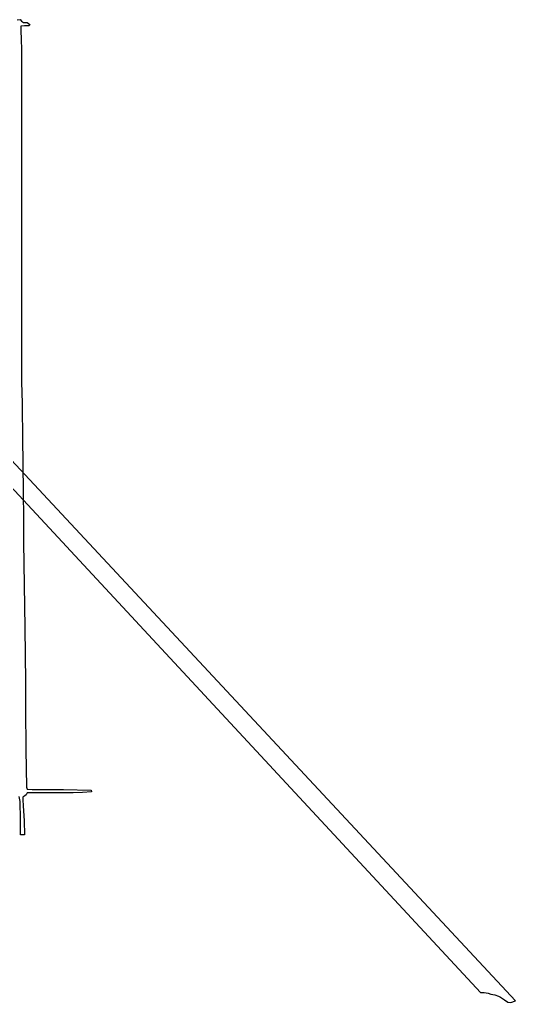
# Model space of a CAD drawing. Extents: x -65 to 166, y -50 to 139.
# Drawn here: x 115.5 to 166.3, y -38.5 to 62.3 of the extents above; entities that cross this region are included whole.
import ezdxf

# ---------------------------------------------------------------- set-up
doc = ezdxf.new("R2010")
doc.units = 0

msp = doc.modelspace()

# ---------------------------------------------------------------- linework, layer by layer
at = {"layer": 'Layer 1'}
for p, q in [((115.203277, 62.274324), (115.513048, 62.278961)), ((115.513048, 62.278961), (115.651096, 62.129026)), ((115.966347, 61.629386), (115.578058, 61.618238)), ((115.578058, 61.618238), (115.582828, 61.174936)), ((115.651096, 62.129026), (115.872756, 61.980329)), ((115.872756, 61.980329), (116.246328, 61.975311)), ((116.43993, 61.661328), (115.966347, 61.629386)), ((116.246328, 61.975311), (116.50398, 61.798776)), ((116.50398, 61.798776), (116.43993, 61.661328)), ((115.582828, 61.174936), (115.625875, 60.253732)), ((115.625875, 60.253732), (115.661241, 59.208332)), ((115.661241, 59.208332), (115.659829, 56.998062)), ((115.659829, 56.998062), (115.655003, 53.891742)), ((115.655003, 53.891742), (115.659829, 51.113972)), ((115.659829, 51.113972), (115.662765, 43.378032)), ((82.573334, 48.861923), (162.709, -37.495)), ((166.289164, -38.325705), (86.15333, 47.625)), ((115.662765, 43.378032), (115.655342, 40.719742)), ((115.655342, 40.719742), (115.654213, 38.688682)), ((115.654213, 38.688682), (115.655907, 34.208412)), ((115.655907, 34.208412), (115.6576, 32.207222)), ((115.6576, 32.207222), (115.67315, 28.680712)), ((115.67315, 28.680712), (115.648343, 25.235022)), ((115.648343, 25.235022), (115.665276, 25.129869)), ((115.665276, 25.129869), (115.719756, 22.918119)), ((115.719756, 22.918119), (115.718345, 22.499959)), ((115.718345, 22.499959), (115.747908, 19.423509)), ((115.747908, 19.423509), (115.819886, 13.897839)), ((115.819886, 13.897839), (115.856008, 11.105139)), ((115.856008, 11.105139), (115.87455, 8.700719)), ((115.87455, 8.700719), (115.996227, -0.080621)), ((115.996227, -0.080621), (116.057912, -5.636161)), ((116.057912, -5.636161), (116.084497, -7.756821)), ((116.084497, -7.756821), (116.087771, -8.384059)), ((116.087771, -8.384059), (116.112917, -12.565649)), ((116.112917, -12.565649), (116.186932, -16.418689)), ((116.225228, -17.024248), (116.145503, -17.20257)), ((116.186932, -16.418689), (116.239499, -16.627768)), ((120.835358, -17.016853), (116.225228, -17.024248)), ((116.239499, -16.627768), (116.745066, -16.660142)), ((116.745066, -16.660142), (119.976186, -16.678006)), ((119.976186, -16.678006), (122.813696, -16.750173)), ((120.97289, -17.022752), (120.835358, -17.016853)), ((121.900669, -16.980365), (120.97289, -17.022752)), ((122.826594, -16.914096), (121.900669, -16.980365)), ((122.813696, -16.750173), (122.826594, -16.914096)), ((115.536189, -17.912904), (115.408678, -17.3891)), ((115.566742, -19.7492), (115.536189, -17.912904)), ((115.79929, -17.444415), (115.797103, -17.84776)), ((115.797103, -17.84776), (115.82287, -18.194907)), ((116.010525, -17.314733), (115.79929, -17.444415)), ((116.145503, -17.20257), (116.010525, -17.314733)), ((115.82287, -18.194907), (115.846012, -18.328773)), ((115.846012, -18.328773), (115.93426, -19.874083)), ((115.569, -21.3173), (115.566742, -19.7492)), ((115.93426, -19.874083), (115.967774, -21.317113)), ((115.769, -21.3173), (115.569, -21.3173)), ((115.967774, -21.317113), (115.769, -21.3173)), ((162.709, -37.495), (163.094, -37.495)), ((163.094, -37.495), (163.511604, -37.548134)), ((163.511604, -37.548134), (163.76901, -37.639483)), ((163.76901, -37.639483), (164.202658, -37.713767)), ((164.202658, -37.713767), (164.554205, -37.861366)), ((164.554205, -37.861366), (164.764455, -37.972894)), ((164.764455, -37.972894), (165.189495, -38.244823)), ((165.189495, -38.244823), (165.534296, -38.470345)), ((165.534296, -38.470345), (165.82472, -38.493097)), ((165.82472, -38.493097), (166.289164, -38.325705))]:
    msp.add_line(p, q, dxfattribs=at)

doc.saveas('drawing.dxf')
